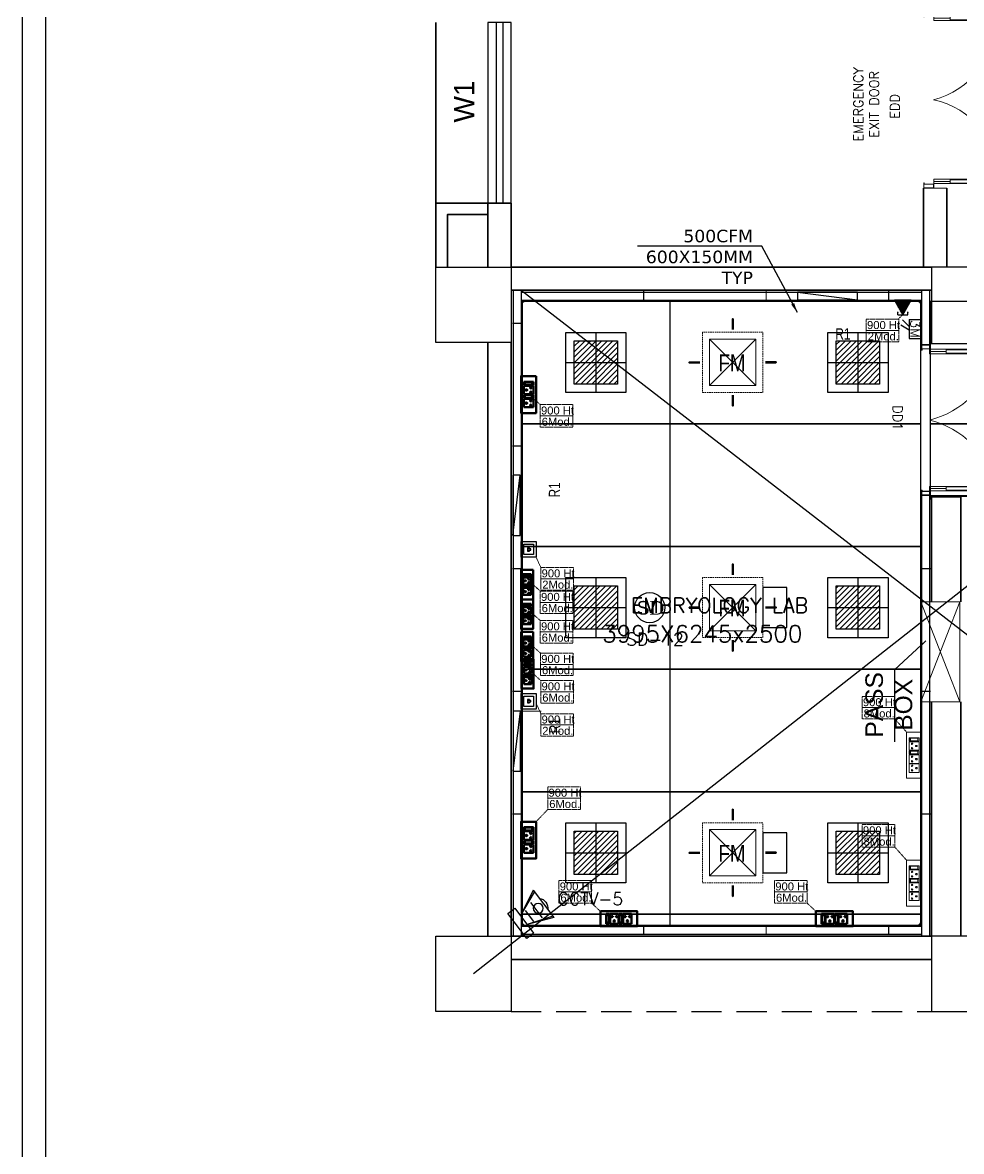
# Model space of a CAD drawing. Extents: x 3550807 to 4078732, y -628171 to -515859.
# Drawn here: x 3649918 to 3659281, y -609782 to -598521 of the extents above; entities that cross this region are included whole.
import ezdxf
from ezdxf.enums import TextEntityAlignment as Align

# ---------------------------------------------------------------- set-up
doc = ezdxf.new("R2010")
doc.units = 0
doc.header["$LTSCALE"] = 6
doc.header["$MEASUREMENT"] = 0
for name, pattern in [('1', [0]), ('CONTINU', [0]), ('DASHED', [0.75, 0.5, -0.25]), ('DASHED2', [0.375, 0.25, -0.125]), ('HIDDEN', [0.375, 0.25, -0.125])]:
    doc.linetypes.add(name, pattern=pattern)
doc.layers.get('0').update_dxf_attribs({"linetype": 'CONTINUOUS'})
for name, color, linetype, lineweight in [('0 Room description', 6, 'CONTINUOUS', 5), ('0 Room Dimensions', 7, 'CONTINUOUS', 0), ('1200 Door', 144, 'CONTINUOUS', 5), ('Ahlada 50mm Ceiling Panels', 191, 'CONTINUOUS', 0), ('Ahlada Coving', 3, 'CONTINUOUS', 0), ('C-Section', 3, 'CONTINUOUS', 9), ('Double Leaf Door', 4, 'CONTINUOUS', 18), ('ELE. 2N0S OF 6-16 UPS SOCKETS', 191, 'CONTINUOUS', 15), ('FA-BELOW SMOKE DERECTOR', 1, 'CONTINUOUS', 25), ('MEP_HVAC_RA_DUCT', 1, 'CONTINUOUS', 9), ('MEP_HVAC_RA_RAISERS', 3, 'CONTINUOUS', 0), ('Partition-80WP', 7, 'CONTINUOUS', 5), ('Supply Diffusers', 3, 'CONTINUOUS', 0), ('WALL', 10, 'CONTINUOUS', 35), ('WIN', 151, 'CONTINUOUS', 9)]:
    doc.layers.add(name, color=color, linetype=linetype, lineweight=lineweight)
for name, color, linetype in [('80 mm Wall', 5, 'CONTINUOUS'), ('Chajja', 7, 'CONTINUOUS'), ('COL', 5, 'CONTINUOUS'), ('DIM', 7, 'CONTINUOUS'), ('ELE-3M UPS P.SB', 3, 'CONTINUOUS'), ('ELE-8M 6-16A UPS SOCKET', 223, 'CONTINUOUS'), ('ELE-TEL POINT', 4, 'CONTINUOUS'), ('ELE.LAN POINT', 3, 'CONTINUOUS'), ('FA-FIRE TEXT', 7, 'CONTINUOUS'), ('JOINERY', 7, 'CONTINUOUS'), ('LV.CC CEMARA', 66, 'CONTINUOUS'), ('MEP_HVAC_SUPPLY_AIR_DUCT', 3, 'CONTINUOUS'), ('MEP_HVAC_SUPPLY_DIFFUSER', 5, 'CONTINUOUS'), ('MEP_HVAC_TEXT', 7, 'CONTINUOUS'), ('TEXT', 5, 'CONTINUOUS'), ('walls', 1, 'CONTINUOUS'), ('Window', 161, 'CONTINUOUS')]:
    doc.layers.add(name, color=color, linetype=linetype)
doc.layers.add('CFT_LOOPING', color=7, linetype='1', lineweight=0, true_color=0xd6d600)
doc.layers.add('ELE-42W EMERGENCY DOWN LIGHT', color=7, linetype='CONTINUOUS', true_color=0x608ec6)
doc.styles.add('ARIAL', font='arial.ttf')
doc.styles.add('ARIEL', font='sanss___.ttf', dxfattribs={"width": 0.75})
doc.styles.add('PDF Times New Roman', font='times.ttf')
doc.styles.add('ROMAN', font='arial.ttf', dxfattribs={"width": 0.8})
doc.styles.add('ROMANS', font='romans.shx')
doc.styles.add('SIMPLEX', font='SIMPLEX')
doc.styles.get("Standard").update_dxf_attribs({"font": 'SIMPLEX'})
doc.styles.add('VERDANA', font='verdana.ttf')
doc.dimstyles.new('TEXT', dxfattribs={"dimscale": 0, "dimtxt": 500, "dimasz": 100, "dimexe": 75, "dimexo": 100, "dimgap": 50, "dimtad": 0, "dimdec": 0, "dimzin": 0, "dimdsep": 46, "dimtxsty": 'ARIAL', "dimblk": 'OBLIQUE', "dimcen": 0.09, "dimdle": 100, "dimclrd": 256, "dimclre": 256, "dimclrt": 6, "dimadec": 0, "dimazin": 0, "dimtfac": 1, "dimtdec": 0, "dimtofl": 0, "dimtmove": 2, "dimatfit": 3, "dimfxl": 0, "dimfrac": 2, "dimtolj": 1, "dimtzin": 0, "dimarcsym": 0})

# ---------------------------------------------------------------- blocks, each defined once
blk = doc.blocks.new('_Oblique')
at = {"color": 0, "linetype": 'ByBlock', "lineweight": -2}
blk.add_line((-0.5, -0.5), (0.5, 0.5), dxfattribs=at)
blk = doc.blocks.new('1500x80')
at = {"layer": 'Double Leaf Door'}
for points in [[(99336, -25418), (99341, -25418), (99341, -25121), (99336, -25121)], [(99380, -25121), (99375, -25121), (99375, -25418), (99380, -25418)], [(100704, -25121), (100709, -25121), (100709, -25418), (100704, -25418)], [(100748, -25418), (100743, -25418), (100743, -25121), (100748, -25121)]]:
    blk.add_hatch(color=6, dxfattribs=at).paths.add_polyline_path(points)
at = {"layer": 'Double Leaf Door', "color": 8}
for p, q in [((99322, -24985), (99322, -25003)), ((99336, -24983), (99324, -24983)), ((99336, -25582), (99336, -24928)), ((99336, -24928), (99380, -24928)), ((99336, -24983), (99336, -25005)), ((99358, -25121), (99358, -24928)), ((99380, -24928), (99380, -25582)), ((100748, -24928), (100704, -24928)), ((100704, -24928), (100704, -25582)), ((100726, -25121), (100726, -24928)), ((100748, -25582), (100748, -24928)), ((100748, -24983), (100760, -24983)), ((100748, -24983), (100748, -25005)), ((100762, -24985), (100762, -25003)), ((99324, -25005), (99336, -25005)), ((100760, -25005), (100748, -25005)), ((99358, -25582), (99358, -25418)), ((100726, -25582), (100726, -25418)), ((99292, -25582), (99292, -25662)), ((99332, -25582), (99292, -25582)), ((99292, -25662), (99332, -25662)), ((99294, -25584), (99294, -25660)), ((99330, -25584), (99294, -25584)), ((99294, -25660), (99332, -25660)), ((99330, -25659), (99330, -25584)), ((99342, -25659), (99330, -25659)), ((99332, -25657), (99332, -25582)), ((99344, -25657), (99332, -25657)), ((99332, -25660), (99342, -25660)), ((99332, -25662), (99344, -25662)), ((99380, -25582), (99336, -25582)), ((99342, -25660), (99342, -25659)), ((99344, -25662), (99344, -25657)), ((100704, -25582), (100748, -25582)), ((100740, -25662), (100740, -25657)), ((100740, -25657), (100752, -25657)), ((100752, -25662), (100740, -25662)), ((100742, -25660), (100742, -25659)), ((100742, -25659), (100754, -25659)), ((100752, -25660), (100742, -25660)), ((100752, -25657), (100752, -25582)), ((100752, -25582), (100792, -25582)), ((100790, -25660), (100752, -25660)), ((100792, -25662), (100752, -25662)), ((100754, -25659), (100754, -25584)), ((100754, -25584), (100790, -25584)), ((100790, -25584), (100790, -25660)), ((100792, -25582), (100792, -25662))]:
    blk.add_line(p, q, dxfattribs=at)
at = {"layer": 'Double Leaf Door', "color": 6}
for p, q in [((99380, -25121), (99336, -25121)), ((99336, -25121), (99336, -25418)), ((99341, -25418), (99341, -25121)), ((99375, -25418), (99375, -25121)), ((99380, -25418), (99380, -25121)), ((100704, -25418), (100704, -25121)), ((100704, -25121), (100748, -25121)), ((100709, -25418), (100709, -25121)), ((100743, -25418), (100743, -25121)), ((100748, -25121), (100748, -25418)), ((99336, -25418), (99380, -25418)), ((100748, -25418), (100704, -25418))]:
    blk.add_line(p, q, dxfattribs=at)
at = {"layer": 'Double Leaf Door', "color": 6, "ltscale": 100}
for p, q in [((99375, -25121), (99375, -25418)), ((100709, -25121), (100709, -25418))]:
    blk.add_line(p, q, dxfattribs=at)
at = {"layer": 'Double Leaf Door', "color": 6}
for points in [[(99336, -25121), (99336, -25418), (99341, -25418), (99341, -25121), (99336, -25121)], [(99380, -25121), (99380, -25418), (99375, -25418), (99375, -25121), (99380, -25121)], [(100704, -25121), (100704, -25418), (100709, -25418), (100709, -25121), (100704, -25121)], [(100748, -25121), (100748, -25418), (100743, -25418), (100743, -25121), (100748, -25121)]]:
    blk.add_lwpolyline(points, dxfattribs=at)
at = {"layer": 'Double Leaf Door', "ltscale": 5000}
for points in [[(99336, -25121), (99336, -25418), (99341, -25418), (99341, -25121), (99336, -25121)], [(100748, -25121), (100748, -25418), (100743, -25418), (100743, -25121), (100748, -25121)]]:
    blk.add_lwpolyline(points, dxfattribs=at)
at = {"layer": 'Double Leaf Door', "color": 8}
for centre, radius, start, end in [((99322, -24994), 3.72, 90, 270), ((99324, -24985), 1.98, 90, 180), ((99176, -25796), 892, 13.906, 76.7864), ((100908, -25796), 892, 103.2136, 166.094), ((100760, -24985), 1.98, 0, 90), ((100762, -24994), 3.72, 270, 90), ((99324, -25003), 1.98, 180, 270), ((100760, -25003), 1.98, 270, 0)]:
    blk.add_arc(centre, radius, start, end, dxfattribs=at)
blk = doc.blocks.new('1800x100')
at = {"layer": 'Double Leaf Door'}
for points in [[(101628, -31395), (101633, -31395), (101633, -31098), (101628, -31098)], [(101672, -31098), (101667, -31098), (101667, -31395), (101672, -31395)], [(103256, -31098), (103261, -31098), (103261, -31395), (103256, -31395)], [(103300, -31395), (103295, -31395), (103295, -31098), (103300, -31098)]]:
    blk.add_hatch(color=6, dxfattribs=at).paths.add_polyline_path(points)
at = {"layer": 'Double Leaf Door', "color": 8}
for p, q in [((101613, -30962), (101613, -30980)), ((101628, -30960), (101615, -30960)), ((101628, -31558), (101628, -30904)), ((101628, -30904), (101672, -30904)), ((101628, -30960), (101628, -30982)), ((101650, -31098), (101650, -30904)), ((101672, -30904), (101672, -31558)), ((103300, -30904), (103256, -30904)), ((103256, -30904), (103256, -31558)), ((103278, -31098), (103278, -30904)), ((103300, -31558), (103300, -30904)), ((103300, -30960), (103312, -30960)), ((103300, -30960), (103300, -30982)), ((103314, -30962), (103314, -30980)), ((101615, -30982), (101628, -30982)), ((103312, -30982), (103300, -30982)), ((101650, -31558), (101650, -31395)), ((103278, -31558), (103278, -31395)), ((101584, -31558), (101584, -31658)), ((101624, -31558), (101584, -31558)), ((101586, -31560), (101586, -31656)), ((101622, -31560), (101586, -31560)), ((101622, -31655), (101622, -31560)), ((101624, -31654), (101624, -31558)), ((101672, -31558), (101628, -31558)), ((103256, -31558), (103300, -31558)), ((103304, -31654), (103304, -31558)), ((103304, -31558), (103344, -31558)), ((103306, -31655), (103306, -31560)), ((103306, -31560), (103342, -31560)), ((103342, -31560), (103342, -31656)), ((103344, -31558), (103344, -31658)), ((101584, -31658), (101624, -31658)), ((101586, -31656), (101624, -31656)), ((101634, -31655), (101622, -31655)), ((101636, -31654), (101624, -31654)), ((101624, -31656), (101634, -31656)), ((101624, -31658), (101636, -31658)), ((101634, -31656), (101634, -31655)), ((101636, -31658), (101636, -31654)), ((103292, -31658), (103292, -31654)), ((103292, -31654), (103304, -31654)), ((103304, -31658), (103292, -31658)), ((103294, -31656), (103294, -31655)), ((103294, -31655), (103306, -31655)), ((103304, -31656), (103294, -31656)), ((103342, -31656), (103304, -31656)), ((103344, -31658), (103304, -31658))]:
    blk.add_line(p, q, dxfattribs=at)
at = {"layer": 'Double Leaf Door', "color": 6}
for p, q in [((101672, -31098), (101628, -31098)), ((101628, -31098), (101628, -31395)), ((101633, -31395), (101633, -31098)), ((101667, -31395), (101667, -31098)), ((101672, -31395), (101672, -31098)), ((103256, -31395), (103256, -31098)), ((103256, -31098), (103300, -31098)), ((103261, -31395), (103261, -31098)), ((103295, -31395), (103295, -31098)), ((103300, -31098), (103300, -31395)), ((101628, -31395), (101672, -31395)), ((103300, -31395), (103256, -31395))]:
    blk.add_line(p, q, dxfattribs=at)
at = {"layer": 'Double Leaf Door', "color": 6, "ltscale": 100}
for p, q in [((101667, -31098), (101667, -31395)), ((103261, -31098), (103261, -31395))]:
    blk.add_line(p, q, dxfattribs=at)
at = {"layer": 'Double Leaf Door', "color": 6}
for points in [[(101628, -31098), (101628, -31395), (101633, -31395), (101633, -31098), (101628, -31098)], [(101672, -31098), (101672, -31395), (101667, -31395), (101667, -31098), (101672, -31098)], [(103256, -31098), (103256, -31395), (103261, -31395), (103261, -31098), (103256, -31098)], [(103300, -31098), (103300, -31395), (103295, -31395), (103295, -31098), (103300, -31098)]]:
    blk.add_lwpolyline(points, dxfattribs=at)
at = {"layer": 'Double Leaf Door', "ltscale": 5000}
for points in [[(101628, -31098), (101628, -31395), (101633, -31395), (101633, -31098), (101628, -31098)], [(103300, -31098), (103300, -31395), (103295, -31395), (103295, -31098), (103300, -31098)]]:
    blk.add_lwpolyline(points, dxfattribs=at)
at = {"layer": 'Double Leaf Door', "color": 8}
for centre, radius, start, end in [((101615, -30962), 1.98, 90, 180), ((101602, -31796), 894, 15.3848, 85.5115), ((103269, -31727), 822, 90.8957, 168.2081), ((103312, -30962), 1.98, 0, 90), ((101613, -30971), 3.72, 90, 270), ((101615, -30980), 1.98, 180, 270), ((103312, -30980), 1.98, 270, 0), ((103314, -30971), 3.72, 270, 90)]:
    blk.add_arc(centre, radius, start, end, dxfattribs=at)
blk = doc.blocks.new('A010004 Mezz.F. Layout Plan$0$b & c')
at = {"layer": 'Ahlada Coving', "color": 3}
for p, q in [((-4.1, 40.9), (-5.7, 42.5)), ((-2.7, 7.8), (-3.7, 7.8)), ((-3.7, 7.8), (-2.7, 6)), ((4.9, 15.3), (-2.7, 7.8)), ((-2.7, 6), (5.7, 14.4)), ((8.7, 11.4), (0.3, 3)), ((0.3, 3), (2.1, 2)), ((2.1, 3), (9.7, 10.6)), ((2.1, 2), (2.1, 3)), ((36.9, 0), (35.3, 1.6))]:
    blk.add_line(p, q, dxfattribs=at)
blk.add_lwpolyline([(-5.7, 30.7), (-5.7, 5.7), (0, 0), (25, 0), (22.8, 1.5), (13.2, 1.5), (3.6, 4.5), (3.6, 1.5), (0.6, 1.5), (-4.2, 6.3), (-4.2, 9.3), (-1.2, 9.3), (-4.2, 18.9), (-4.2, 28.4), (-5.7, 30.7)], dxfattribs=at)
for radius, start, end in [(44, 181.95475, 220.59761), (42.5, 184.1661, 265.90598), (44, 222.22858, 227.77458), (44, 229.40556, 268.11195)]:
    blk.add_arc((38.3, 44), radius, start, end, dxfattribs=at)
blk = doc.blocks.new('C-Section 30x51x30')
at = {"layer": 'C-Section', "ltscale": 0.1}
for p, q in [((-2169654, 1002325), (-2169653, 1002325)), ((-2169654, 1002294), (-2169654, 1002325)), ((-2169653, 1002325), (-2169653, 1002295)), ((-2168750, 1002295), (-2168750, 1002325)), ((-2168750, 1002325), (-2168749, 1002325)), ((-2168749, 1002325), (-2168749, 1002294)), ((-2168749, 1002294), (-2169654, 1002294)), ((-2169653, 1002295), (-2168750, 1002295))]:
    blk.add_line(p, q, dxfattribs=at)
blk = doc.blocks.new('C SECTION')
at = {"layer": 'C-Section'}
for p, q in [((3564373, -608564), (3564778, -608564)), ((3564373, -608564), (3564373, -608595)), ((3564373, -608595), (3564374, -608595)), ((3564374, -608565), (3564777, -608565)), ((3564374, -608565), (3564374, -608595)), ((3564777, -608565), (3564777, -608595)), ((3564777, -608595), (3564778, -608595)), ((3564778, -608564), (3564778, -608595))]:
    blk.add_line(p, q, dxfattribs=at)
blk = doc.blocks.new('54W EME')
at = {"layer": 'ELE-42W EMERGENCY DOWN LIGHT'}
h = blk.add_hatch(dxfattribs=at)
h.set_pattern_fill('ANSI31', color=8, scale=312.5, style=0)
h.paths.add_polyline_path([(-216, -216), (-216, 216), (216, 216), (216, -216)])
for p, q in [((0, 300), (0, -300)), ((-300, 0), (300, 0))]:
    blk.add_line(p, q, dxfattribs=at)
for points in [[(-300, -300), (-300, 300), (300, 300), (300, -300)], [(-216, -216), (-216, 216), (216, 216), (216, -216)]]:
    blk.add_lwpolyline(points, close=True, dxfattribs=at)
blk = doc.blocks.new('3M UPS SB')
at = {"layer": 'ELE-3M UPS P.SB', "color": 3}
for p, q in [((-240, 160), (-240, 0)), ((0, 160), (-240, 160)), ((-134, 160), (-69, 265)), ((-88, 160), (-3, 245)), ((0, 160), (0, 0))]:
    blk.add_line(p, q, dxfattribs=at)
blk.add_text('3M', height=120, rotation=180, dxfattribs=at).set_placement((-6, 143))
blk = doc.blocks.new('5Y3AQY')
at = {"layer": 'ELE. 2N0S OF 6-16 UPS SOCKETS', "color": 72, "lineweight": 50}
for p, q in [((-312, -26), (-278, -26)), ((-312, -124), (-312, -26)), ((-312, -124), (-312, -26)), ((-309, -37), (-281, -37)), ((-309, -113), (-309, -37)), ((-309, -40), (-281, -40)), ((-281, -37), (-281, -113)), ((-278, -26), (-278, -124)), ((-272, -26), (-272, -124)), ((-187, -26), (-272, -26)), ((-187, -124), (-187, -26)), ((-181, -26), (-148, -26)), ((-181, -124), (-181, -26)), ((-181, -124), (-181, -26)), ((-179, -37), (-150, -37)), ((-179, -113), (-179, -37)), ((-179, -40), (-150, -40)), ((-150, -37), (-150, -113)), ((-148, -26), (-148, -124)), ((-57, -26), (-142, -26)), ((-142, -26), (-142, -124)), ((-57, -124), (-57, -26)), ((-312, -124), (-278, -124)), ((-278, -124), (-312, -124)), ((-281, -113), (-309, -113)), ((-272, -124), (-187, -124)), ((-181, -124), (-148, -124)), ((-148, -124), (-181, -124)), ((-150, -113), (-179, -113)), ((-142, -124), (-57, -124))]:
    blk.add_line(p, q, dxfattribs=at)
blk.add_lwpolyline([(-368, 0), (0, 0), (0, -150), (-368, -150)], close=True, dxfattribs=at)
for centre, radius, start, end in [((-254, -56), 5.7, 87.49, 354.7311), ((-249, -52), 4.6, 284.9049, 157.3162), ((-230, -99), 6.62, 127.1584, 52.8416), ((-230, -92), 4.22, 341.4031, 198.5969), ((-210, -52), 4.6, 22.6838, 255.0951), ((-205, -56), 5.7, 185.2689, 92.51), ((-124, -56), 5.7, 87.49, 354.7311), ((-119, -52), 4.6, 284.9049, 157.3162), ((-99, -99), 6.62, 127.1584, 52.8416), ((-99, -92), 4.22, 341.4031, 198.5969), ((-80, -52), 4.6, 22.6838, 255.0951), ((-75, -56), 5.7, 185.2689, 92.51)]:
    blk.add_arc(centre, radius, start, end, dxfattribs=at)
blk = doc.blocks.new('543E')
at = {"layer": 'ELE. 2N0S OF 6-16 UPS SOCKETS', "color": 72, "linetype": 'ByBlock'}
for p, q in [((-124, -57), (-124, -91)), ((-26, -57), (-124, -57)), ((-26, -57), (-124, -57)), ((-124, -91), (-26, -91)), ((-124, -96), (-26, -96)), ((-124, -181), (-124, -96)), ((-113, -60), (-113, -88)), ((-37, -60), (-113, -60)), ((-113, -88), (-37, -88)), ((-110, -60), (-110, -88)), ((-37, -88), (-37, -60)), ((-26, -57), (-26, -91)), ((-26, -91), (-26, -57)), ((-26, -96), (-26, -181)), ((-26, -181), (-124, -181)), ((-124, -187), (-124, -221)), ((-26, -187), (-124, -187)), ((-26, -187), (-124, -187)), ((-124, -221), (-26, -221)), ((-113, -190), (-113, -218)), ((-37, -190), (-113, -190)), ((-113, -218), (-37, -218)), ((-110, -190), (-110, -218)), ((-37, -218), (-37, -190)), ((-26, -187), (-26, -221)), ((-26, -221), (-26, -187)), ((-124, -312), (-124, -227)), ((-124, -227), (-26, -227)), ((-26, -312), (-124, -312)), ((-124, -402), (-124, -317)), ((-124, -317), (-26, -317)), ((-26, -227), (-26, -312)), ((-26, -317), (-26, -402)), ((-26, -402), (-124, -402))]:
    blk.add_line(p, q, dxfattribs=at)
blk.add_lwpolyline([(-150, 0), (-150, -459), (0, -459), (0, 0)], close=True, dxfattribs=at)
for centre, radius, start, end in [((-94, -115), 5.7, 275.2689, 182.51), ((-98, -119), 4.6, 112.6838, 345.0951), ((-98, -159), 4.6, 14.9049, 247.3162), ((-94, -163), 5.7, 177.49, 84.7311), ((-58, -139), 4.22, 71.4031, 288.5969), ((-51, -139), 6.62, 217.1584, 142.8416), ((-98, -249), 4.6, 112.6838, 345.0951), ((-98, -289), 4.6, 14.9049, 247.3162), ((-98, -340), 4.6, 112.6838, 345.0951), ((-94, -245), 5.7, 275.2689, 182.51), ((-94, -293), 5.7, 177.49, 84.7311), ((-94, -335), 5.7, 275.2689, 182.51), ((-58, -269), 4.22, 71.4031, 288.5969), ((-51, -269), 6.62, 217.1584, 142.8416), ((-98, -379), 4.6, 14.9049, 247.3162), ((-94, -384), 5.7, 177.49, 84.7311), ((-58, -360), 4.22, 71.4031, 288.5969), ((-51, -360), 6.62, 217.1584, 142.8416)]:
    blk.add_arc(centre, radius, start, end, dxfattribs=at)
blk = doc.blocks.new('CC CEMARA')
at = {"layer": 'LV.CC CEMARA', "linetype": 'ByBlock'}
for p, q in [((94.5, -242.4), (18.6, -67.1)), ((18.6, -67.1), (104.2, -230.6)), ((46.7, -104.5), (105.3, -34.9)), ((239.6, -66.6), (64.7, -12.2)), ((232.1, -75.7), (64.7, -12.2)), ((81.3, -159.1), (162.8, -62.4)), ((94.5, -242.4), (239.6, -66.6))]:
    blk.add_line(p, q, dxfattribs=at)
blk.add_lwpolyline([(110.8, 42.8), (66.4, 79.7), (-66.4, -79.7), (-22, -116.7)], close=True, dxfattribs=at)
blk.add_circle((133.5, -123.5), 32.9, dxfattribs=at)
blk.add_arc((131.6, -123.6), 66.7, 275.37023, 5.54124, dxfattribs=at)
blk = doc.blocks.new('Voice')
at = {"layer": 'ELE.LAN POINT', "color": 6}
for points in [[(0, -31.8), (127.9, -31.8), (127.9, 92), (0, 92)], [(21.9, -10), (106, -10), (106, 70.1), (21.9, 70.1)], [(77.3, 21.4), (69.7, 21.4), (69.7, 11.7), (58.1, 11.7), (58.1, 21.4), (50.6, 21.4), (50.6, 38.7), (77.3, 38.7)], [(75.9, 22.8), (68.4, 22.8), (68.4, 13), (59.5, 13), (59.5, 22.8), (52, 22.8), (52, 37.4), (75.9, 37.4)]]:
    blk.add_lwpolyline(points, close=True, dxfattribs=at)
blk = doc.blocks.new('SMOKE DETECTOR')
at = {"layer": 'FA-BELOW SMOKE DERECTOR', "color": 7}
blk.add_circle((931029, -118294), 166, dxfattribs=at)
at = {"layer": 'FA-BELOW SMOKE DERECTOR', "insert": (930887, -118373), "char_height": 150, "attachment_point": 7, "style": 'PDF Times New Roman'}
blk.add_mtext('{\\fArial|b0|i0|c0|p34;S}D', dxfattribs=at)
blk = doc.blocks.new('tel')
at = {"layer": 'ELE-TEL POINT', "ltscale": 30}
h = blk.add_hatch(dxfattribs=at)
h.set_pattern_fill('ANSI31', color=4, scale=19.025387, style=0)
h.set_pattern_definition([(45, (-98.626, 0.184), (-42.7132, 42.7132), [])])
h.paths.add_polyline_path([(-99, 0), (840, 1654), (1778, -3)])
at = {"layer": 'ELE-TEL POINT', "color": 4, "ltscale": 30}
for p, q in [((-99, 0), (840, 1654)), ((840, 1654), (1778, -3)), ((1778, -3), (-99, 0))]:
    blk.add_line(p, q, dxfattribs=at)
at = {"layer": 'ELE-TEL POINT', "color": 4, "ltscale": 12}
for p, q in [((276, 1648), (275, 1398)), ((1404, 1646), (1403, 1396))]:
    blk.add_line(p, q, dxfattribs=at)
at = {"layer": 'ELE-TEL POINT', "color": 4, "linetype": 'Continuous', "ltscale": 12}
blk.add_line((276, 1648), (1404, 1646), dxfattribs=at)
at = {"layer": 'ELE-TEL POINT', "color": 4, "ltscale": 30, "const_width": 95.1}
for points in [[(227, 1363, 1), (323, 1363, 1)], [(1355, 1361, 1), (1451, 1361, 1)]]:
    blk.add_lwpolyline(points, format="xyb", close=True, dxfattribs=at)
blk = doc.blocks.new('FM3')
at = {"layer": 'Supply Diffusers'}
for p, q in [((235, -235), (-235, 235)), ((-235, -235), (235, 235))]:
    blk.add_line(p, q, dxfattribs=at)
at = {"layer": 'Supply Diffusers', "color": 7}
for points in [[(1, 451, 0, 150, 0), (1, 391, 25, 25, 0), (1, 330, 25, 25, 0)], [(-451, -1, 0, 150, 0), (-391, -1, 25, 25, 0), (-330, -1, 25, 25, 0)], [(451, 1, 0, 150, 0), (390, 1, 25, 25, 0), (330, 1, 25, 25, 0)], [(1, -451, 0, 150, 0), (1, -390, 25, 25, 0), (1, -330, 25, 25, 0)]]:
    blk.add_lwpolyline(points, format="xyseb", dxfattribs=at)
at = {"layer": 'Supply Diffusers', "linetype": 'DASHED', "ltscale": 5}
blk.add_lwpolyline([(-305, -305), (305, -305), (305, 305), (-305, 305)], close=True, dxfattribs=at)
at = {"layer": 'Supply Diffusers'}
blk.add_lwpolyline([(-235, -235), (235, -235), (235, 235), (-235, 235)], close=True, dxfattribs=at)
at = {"layer": 'Supply Diffusers', "style": 'ROMAN', "width": 0.8}
blk.add_text('FM', height=170, dxfattribs=at).set_placement((-144, -90))
blk = doc.blocks.new('SA DIFFUSER 600X600MM')
at = {"layer": 'Supply Diffusers', "color": 1, "xscale": 0.9836065573758823, "yscale": 0.9836065573758823, "zscale": 0.9836065573758823}
blk.add_blockref('FM3', (1302830, -127949, 14385), dxfattribs=at)
blk = doc.blocks.new('RAISER 400X400MM')
at = {"layer": 'MEP_HVAC_RA_RAISERS', "lineweight": 25}
blk.add_line((2003785.4, 80176.6), (2004185.4, 80126.6), dxfattribs=at)
blk.add_lwpolyline([(2004185.4, 80176.6), (2003785.4, 80176.6), (2003785.4, 80126.6), (2004185.4, 80126.6)], close=True, dxfattribs=at)
blk.add_lwpolyline([(2003985.4, 80105.8, 0, 44.3, 0), (2003985.4, 80054.1, 0, 0, 0), (2003985.4, 79969.7, 0, 0, 0), (2004052.1, 79969.7, 0, 0, 0), (2003868.7, 79926.8, 0, 0, 0), (2003970.3, 79926.8, 0, 0, 0), (2003970.3, 79863.1, 0, 0, 0)], format="xyseb", dxfattribs=at)
at = {"layer": 'MEP_HVAC_RA_RAISERS', "lineweight": 25, "insert": (2004037.9, 79936.9), "char_height": 75, "width": 116.101, "attachment_point": 1, "style": 'ARIEL'}
blk.add_mtext('R1', dxfattribs=at)

msp = doc.modelspace()

# ---------------------------------------------------------------- linework, layer by layer
for points in [[(3694998.7, -588619.7), (3694998.7, -620631.1), (3649917.5, -620631.1), (3649917.5, -588619.7)], [(3694766.9, -588851.5), (3694766.9, -620399.2), (3650149.4, -620399.2), (3650149.4, -588851.5)]]:
    msp.add_lwpolyline(points, close=True)
at = {"layer": '80 mm Wall', "ltscale": 500}
for p, q in [((3654809.5, -601191.3), (3654809.5, -607636.3)), ((3654889.5, -601191.3), (3654889.5, -607636.3)), ((3658884.5, -601191.3), (3658884.5, -601736.3)), ((3658964.5, -601191.3), (3658964.5, -601736.3)), ((3654889.5, -601211.3), (3658884.5, -601211.3)), ((3654889.5, -601291.3), (3658884.5, -601291.3)), ((3658884.5, -603236.3), (3658884.5, -607636.3)), ((3658964.5, -603236.3), (3658964.5, -607636.3)), ((3654889.5, -607536.3), (3658884.5, -607536.3)), ((3654889.5, -607616.3), (3658884.5, -607616.3))]:
    msp.add_line(p, q, dxfattribs=at)
at = {"layer": '80 mm Wall', "color": 8, "ltscale": 500}
for p, q in [((3658964.5, -601736.3), (3658884.5, -601736.3)), ((3658964.5, -603236.3), (3658884.5, -603236.3))]:
    msp.add_line(p, q, dxfattribs=at)
at = {"layer": 'Ahlada 50mm Ceiling Panels', "linetype": 'ByBlock', "lineweight": -2}
for p, q in [((3654899.5, -601301.3), (3658874.5, -601301.3)), ((3654899.5, -601301.3), (3654899.5, -607526.3)), ((3656371.5, -601301.3), (3656371.5, -607526.3)), ((3656374.5, -601301.3), (3656374.5, -607526.3)), ((3658874.5, -601301.3), (3658874.5, -607526.3)), ((3658974.5, -601301.3), (3663074.5, -601301.3)), ((3658974.5, -603241.3), (3658974.5, -601301.3)), ((3654899.5, -602521.3), (3658874.5, -602521.3)), ((3654899.5, -602524.3), (3658874.5, -602524.3)), ((3658974.5, -602521.3), (3663074.5, -602521.3)), ((3658974.5, -602524.3), (3663074.5, -602524.3)), ((3654899.5, -603744.3), (3658874.5, -603744.3)), ((3654899.5, -603747.3), (3658874.5, -603747.3)), ((3654899.5, -604967.3), (3658874.5, -604967.3)), ((3654899.5, -604970.3), (3658874.5, -604970.3)), ((3654899.5, -606190.3), (3658874.5, -606190.3)), ((3654899.5, -606193.3), (3658874.5, -606193.3)), ((3654899.5, -607413.3), (3658874.5, -607413.3)), ((3654899.5, -607416.3), (3658874.5, -607416.3)), ((3654899.5, -607526.3), (3658874.5, -607526.3))]:
    msp.add_line(p, q, dxfattribs=at)
at = {"layer": 'Ahlada 50mm Ceiling Panels', "color": 8, "linetype": 'ByBlock', "lineweight": -2}
msp.add_line((3659384.5, -603241.3), (3658974.5, -603241.3), dxfattribs=at)
at = {"layer": 'CFT_LOOPING', "color": 7, "linetype": 'DASHED2', "ltscale": 5}
for p, q in [((3658646.5, -601480.7), (3658696.1, -601438.2)), ((3655080.8, -602332.8), (3654964.5, -602229.3)), ((3655086.5, -603957.6), (3655039.5, -603854.3)), ((3655080.8, -604192.2), (3654964.5, -604088.7)), ((3655080.8, -604485.9), (3654964.5, -604382.4)), ((3655083, -604810.9), (3654966.7, -604707.3)), ((3655086.1, -605084.4), (3654969.9, -604980.8)), ((3655086.5, -605415.5), (3655039.5, -605312.2)), ((3658616.4, -605467.7), (3658734.5, -605598.8)), ((3655155.8, -606370.7), (3655039.5, -606492.4)), ((3658616.4, -606746.1), (3658734.5, -606877.2)), ((3655592.4, -607305.6), (3655680.3, -607386.3)), ((3657742.4, -607305.6), (3657830.3, -607386.3))]:
    msp.add_line(p, q, dxfattribs=at)
at = {"layer": 'CFT_LOOPING', "color": 7, "linetype": 'DASHED2', "ltscale": 5, "elevation": 0}
for points in [[(3658332.8, -601480.7), (3658657.6, -601480.7), (3658657.6, -601593.2), (3658332.8, -601593.2)], [(3658332.8, -601593.2), (3658657.6, -601593.2), (3658657.6, -601705.7), (3658332.8, -601705.7)], [(3658291.6, -605242.7), (3658616.4, -605242.7), (3658616.4, -605355.2), (3658291.6, -605355.2)], [(3658291.6, -605355.2), (3658616.4, -605355.2), (3658616.4, -605467.7), (3658291.6, -605467.7)]]:
    msp.add_lwpolyline(points, close=True, dxfattribs=at)
at = {"layer": 'CFT_LOOPING', "color": 7, "linetype": 'DASHED2', "ltscale": 5}
for points in [[(3655080.8, -602332.8), (3655405.6, -602332.8), (3655405.6, -602445.3), (3655080.8, -602445.3)], [(3655080.8, -602445.3), (3655405.6, -602445.3), (3655405.6, -602557.8), (3655080.8, -602557.8)], [(3655086.5, -603957.6), (3655411.3, -603957.6), (3655411.3, -604070.1), (3655086.5, -604070.1)], [(3655086.5, -604070.1), (3655411.3, -604070.1), (3655411.3, -604182.6), (3655086.5, -604182.6)], [(3655080.8, -604192.2), (3655405.6, -604192.2), (3655405.6, -604304.7), (3655080.8, -604304.7)], [(3655080.8, -604304.7), (3655405.6, -604304.7), (3655405.6, -604417.2), (3655080.8, -604417.2)], [(3655080.8, -604485.9), (3655405.6, -604485.9), (3655405.6, -604598.4), (3655080.8, -604598.4)], [(3655080.8, -604598.4), (3655405.6, -604598.4), (3655405.6, -604710.9), (3655080.8, -604710.9)], [(3655083, -604810.9), (3655407.8, -604810.9), (3655407.8, -604923.4), (3655083, -604923.4)], [(3655083, -604923.4), (3655407.8, -604923.4), (3655407.8, -605035.9), (3655083, -605035.9)], [(3655086.1, -605084.4), (3655410.9, -605084.4), (3655410.9, -605196.9), (3655086.1, -605196.9)], [(3655086.1, -605196.9), (3655410.9, -605196.9), (3655410.9, -605309.4), (3655086.1, -605309.4)], [(3655086.5, -605415.5), (3655411.3, -605415.5), (3655411.3, -605528), (3655086.5, -605528)], [(3655086.5, -605528), (3655411.3, -605528), (3655411.3, -605640.5), (3655086.5, -605640.5)], [(3655155.8, -606145.7), (3655480.6, -606145.7), (3655480.6, -606258.2), (3655155.8, -606258.2)], [(3655155.8, -606258.2), (3655480.6, -606258.2), (3655480.6, -606370.7), (3655155.8, -606370.7)], [(3658291.6, -606521.1), (3658616.4, -606521.1), (3658616.4, -606633.6), (3658291.6, -606633.6)], [(3658291.6, -606633.6), (3658616.4, -606633.6), (3658616.4, -606746.1), (3658291.6, -606746.1)], [(3655267.5, -607080.6), (3655592.4, -607080.6), (3655592.4, -607193.1), (3655267.5, -607193.1)], [(3657417.5, -607080.6), (3657742.4, -607080.6), (3657742.4, -607193.1), (3657417.5, -607193.1)], [(3655267.5, -607193.1), (3655592.4, -607193.1), (3655592.4, -607305.6), (3655267.5, -607305.6)], [(3657417.5, -607193.1), (3657742.4, -607193.1), (3657742.4, -607305.6), (3657417.5, -607305.6)]]:
    msp.add_lwpolyline(points, close=True, dxfattribs=at)
at = {"layer": 'Chajja', "color": 8, "linetype": 'HIDDEN', "ltscale": 200}
msp.add_line((3654789.5, -608386.3), (3677304.5, -608386.3), dxfattribs=at)
at = {"layer": 'COL', "color": 8}
for points in [[(3654039.5, -600961.3), (3654789.5, -600961.3), (3654789.5, -601711.3), (3654039.5, -601711.3)], [(3654039.5, -607636.3), (3654789.5, -607636.3), (3654789.5, -608386.3), (3654039.5, -608386.3)], [(3658984.5, -608386.3), (3659654.5, -608386.3), (3659654.5, -607636.3), (3658984.5, -607636.3)]]:
    msp.add_lwpolyline(points, close=True, dxfattribs=at)
at = {"layer": 'COL'}
msp.add_lwpolyline([(3658984.5, -601721.3), (3659774.5, -601721.3), (3659774.5, -600961.3), (3658984.5, -600961.3)], close=True, dxfattribs=at)
at = {"layer": 'DIM', "linetype": 'ByBlock'}
for p, q in [((3663391.6, -600961.3), (3654414.5, -608011.3)), ((3654889.5, -601191.3), (3663531.9, -607866.3))]:
    msp.add_line(p, q, dxfattribs=at)
at = {"layer": 'MEP_HVAC_RA_DUCT', "linetype": 'ByBlock'}
for points in [[(3655839.5, -602521.3), (3655089.5, -602521.3)], [(3654884.5, -605390.2), (3655089.5, -605390.2)]]:
    msp.add_lwpolyline(points, dxfattribs=at)
at = {"layer": 'MEP_HVAC_SUPPLY_AIR_DUCT', "linetype": 'ByBlock'}
for points in [[(3657299.5, -604557.3), (3657539.5, -604557.3), (3657539.5, -604157.3), (3657299.5, -604157.3)], [(3657299.5, -607003.3), (3657539.5, -607003.3), (3657539.5, -606603.3), (3657299.5, -606603.3)]]:
    msp.add_lwpolyline(points, close=True, dxfattribs=at)
at = {"layer": 'Partition-80WP', "ltscale": 0.5}
for p, q in [((3656109.5, -601201.4, -92016.4), (3656109.5, -601296.7, -92016.4)), ((3656112.5, -601201.4, -92016.4), (3656112.5, -601296.7, -92016.4)), ((3657332.5, -601201.4, -92016.4), (3657332.5, -601296.7, -92016.4)), ((3657335.5, -601201.4, -92016.4), (3657335.5, -601296.7, -92016.4)), ((3658555.5, -601201.4, -92016.4), (3658555.5, -601296.7, -92016.4)), ((3658558.5, -601201.4, -92016.4), (3658558.5, -601296.7, -92016.4)), ((3654898.5, -601521.2, -92016.4), (3654803.2, -601521.2, -92016.4)), ((3654898.5, -601524.2, -92016.4), (3654803.2, -601524.2, -92016.4)), ((3654898.5, -602744.2, -92016.4), (3654803.2, -602744.2, -92016.4)), ((3654898.5, -602747.2, -92016.4), (3654803.2, -602747.2, -92016.4)), ((3654898.5, -603967.2, -92016.4), (3654803.2, -603967.2, -92016.4)), ((3654898.5, -603970.2, -92016.4), (3654803.2, -603970.2, -92016.4)), ((3658973.5, -603967.2, -92016.4), (3658878.2, -603967.2, -92016.4)), ((3658973.5, -603970.2, -92016.4), (3658878.2, -603970.2, -92016.4)), ((3654898.5, -605190.2, -92016.4), (3654803.2, -605190.2, -92016.4)), ((3654898.5, -605193.2, -92016.4), (3654803.2, -605193.2, -92016.4)), ((3658973.5, -605190.2, -92016.4), (3658878.2, -605190.2, -92016.4)), ((3658973.5, -605193.2, -92016.4), (3658878.2, -605193.2, -92016.4)), ((3654898.5, -606413.2, -92016.4), (3654803.2, -606413.2, -92016.4)), ((3654898.5, -606416.2, -92016.4), (3654803.2, -606416.2, -92016.4)), ((3658973.5, -606413.2, -92016.4), (3658878.2, -606413.2, -92016.4)), ((3658973.5, -606416.2, -92016.4), (3658878.2, -606416.2, -92016.4)), ((3656109.5, -607526.4, -92016.4), (3656109.5, -607621.7, -92016.4)), ((3656112.5, -607526.4, -92016.4), (3656112.5, -607621.7, -92016.4)), ((3657332.5, -607526.4, -92016.4), (3657332.5, -607621.7, -92016.4)), ((3657335.5, -607526.4, -92016.4), (3657335.5, -607621.7, -92016.4)), ((3658555.5, -607526.4, -92016.4), (3658555.5, -607621.7, -92016.4)), ((3658558.5, -607526.4, -92016.4), (3658558.5, -607621.7, -92016.4))]:
    msp.add_line(p, q, dxfattribs=at)
at = {"layer": 'Partition-80WP', "color": 8, "ltscale": 0.5}
for p, q in [((3658973.5, -601733.3), (3658878.2, -601733.3)), ((3658973.5, -601736.3), (3658878.2, -601736.3)), ((3658973.5, -603236.3), (3658878.2, -603236.3)), ((3658973.5, -603239.3), (3658878.2, -603239.3))]:
    msp.add_line(p, q, dxfattribs=at)
at = {"layer": 'WALL', "color": 8, "linetype": 'ByBlock'}
for p, q in [((3654039.5, -598521.3), (3654039.5, -600321.3)), ((3658904.5, -600961.3), (3658904.5, -600171.8)), ((3659134.5, -600961.3), (3659134.5, -600171.8)), ((3654559.5, -600321.3), (3654559.5, -600961.3)), ((3654789.5, -600321.3), (3654789.5, -600961.3)), ((3654789.5, -600961.3), (3658984.5, -600961.3)), ((3654789.5, -601191.3), (3658984.5, -601191.3)), ((3654559.5, -601711.3), (3654559.5, -607636.3)), ((3654559.5, -601711.3), (3654559.5, -607636.3)), ((3654789.5, -601711.3), (3654789.5, -607636.3)), ((3654789.5, -601711.3), (3654789.5, -607636.3)), ((3658984.5, -603251.3), (3658984.5, -604298.8)), ((3658984.5, -603251.3), (3659274.5, -603251.3)), ((3659274.5, -603251.3), (3659274.5, -604298.8)), ((3658984.5, -605298.8), (3658984.5, -607636.3)), ((3659274.5, -605298.8), (3659274.5, -607636.3)), ((3654789.5, -607636.3), (3658984.5, -607636.3)), ((3654789.5, -607866.3), (3658984.5, -607866.3))]:
    msp.add_line(p, q, dxfattribs=at)
at = {"layer": 'WALL', "color": 8, "lineweight": 0}
msp.add_line((3658904.5, -600171.8), (3659134.5, -600171.8), dxfattribs=at)
at = {"layer": 'WALL', "color": 8, "linetype": 'ByBlock'}
for points in [[(3654039.5, -600961.3), (3654039.5, -600321.3), (3654559.5, -600321.3)], [(3654154.5, -600961.3), (3654154.5, -600436.3), (3654559.5, -600436.3)]]:
    msp.add_lwpolyline(points, dxfattribs=at)
at = {"layer": 'walls', "color": 8, "linetype": 'Continuous'}
msp.add_line((3654789.5, -600321.3), (3654559.5, -600321.3), dxfattribs=at)
at = {"layer": 'WIN', "color": 8, "linetype": 'Continuous'}
for p, q in [((3659267, -605298.8), (3658877, -604298.8)), ((3658877, -605298.8), (3659267, -604298.8))]:
    msp.add_line(p, q, dxfattribs=at)
at = {"layer": 'WIN', "linetype": 'Continuous'}
msp.add_lwpolyline([(3658877, -605298.8), (3659267, -605298.8), (3659267, -604298.8), (3658877, -604298.8)], close=True, dxfattribs=at)
at = {"layer": 'Window', "color": 8, "linetype": 'Continuous'}
for points in [[(3654559.5, -600321.3), (3654789.5, -600321.3), (3654789.5, -598521.3), (3654559.5, -598521.3)], [(3654639.5, -600321.3), (3654709.5, -600321.3), (3654709.5, -598521.3), (3654639.5, -598521.3)]]:
    msp.add_lwpolyline(points, close=True, dxfattribs=at)

# ---------------------------------------------------------------- block references
at = {"layer": 'Ahlada Coving', "ltscale": 500, "yscale": 1.418185559101401, "zscale": 1.418185559101401, "rotation": 180}
for p, xscale in [((3654897.5, -601291.3), -1.418185559101401), ((3658876.5, -601291.3), 1.418185559101401)]:
    msp.add_blockref('A010004 Mezz.F. Layout Plan$0$b & c', p, dxfattribs=dict(at, xscale=xscale))
at = {"layer": 'Ahlada Coving', "ltscale": 500, "yscale": 1.418185559101401, "zscale": 1.418185559101401}
for p, xscale in [((3654897.5, -607536.3), 1.418185559101401), ((3658876.5, -607536.3), -1.418185559101401)]:
    msp.add_blockref('A010004 Mezz.F. Layout Plan$0$b & c', p, dxfattribs=dict(at, xscale=xscale))
at = {"layer": 'C-Section'}
msp.add_blockref('C-Section 30x51x30', (5828626.2, -1604019.4), dxfattribs=at)
at = {"layer": 'C-Section', "color": 8}
msp.add_blockref('C SECTION', (94598.5, 5316.9), dxfattribs=at)
at = {"layer": 'Double Leaf Door', "color": 8, "rotation": 270}
for name, p in [('1800x100', (3690563, -496828.1)), ('1500x80', (3684546.4, -502444.3))]:
    msp.add_blockref(name, p, dxfattribs=at)
at = {"layer": 'ELE-3M UPS P.SB', "color": 6, "xscale": 0.7812500000005363, "yscale": 0.7812500000005363, "zscale": 0.7812500000005363, "rotation": 89.99999999999993}
msp.add_blockref('3M UPS SB', (3658884.5, -601484.7), dxfattribs=at)
msp.add_blockref('3M UPS SB', (3658884.5, -601484.7), dxfattribs=at)
at = {"layer": 'ELE-42W EMERGENCY DOWN LIGHT', "linetype": 'ByBlock'}
for p in [(3655635.5, -601911.3), (3658249.5, -601911.3), (3655635.5, -604357.3), (3658249.5, -604357.3), (3655635.5, -606803.3), (3658249.5, -606803.3)]:
    msp.add_blockref('54W EME', p, dxfattribs=at)
at = {"layer": 'ELE-8M 6-16A UPS SOCKET', "color": 254, "linetype": 'ByBlock', "true_color": 0xdebad0}
for p in [(3658884.5, -605598.8), (3658884.5, -606877.2)]:
    msp.add_blockref('543E', p, dxfattribs=at)
at = {"layer": 'ELE-TEL POINT', "color": 0, "ltscale": 30, "xscale": -0.08874706337416964, "yscale": 0.0887470633741702, "zscale": 0.0887470633741702, "rotation": 179.8929051788798}
msp.add_blockref('tel', (3658621.9, -601291.3), dxfattribs=at)
at = {"layer": 'ELE. 2N0S OF 6-16 UPS SOCKETS', "color": 3, "linetype": 'ByBlock', "rotation": 270}
for p in [(3655039.5, -602416.4), (3655039.5, -606860.9)]:
    msp.add_blockref('5Y3AQY', p, dxfattribs=at)
at = {"layer": 'ELE. 2N0S OF 6-16 UPS SOCKETS', "color": 3, "linetype": 'ByBlock', "xscale": 0.8, "yscale": 0.8, "zscale": 0.8, "rotation": 270}
for p in [(3655009.5, -604274.7), (3655009.5, -604569.4), (3655011.7, -604894.4), (3655014.9, -605165.1)]:
    msp.add_blockref('5Y3AQY', p, dxfattribs=at)
at = {"layer": 'ELE. 2N0S OF 6-16 UPS SOCKETS', "color": 3, "linetype": 'ByBlock'}
for p in [(3656048.8, -607386.3), (3658198.8, -607386.3)]:
    msp.add_blockref('5Y3AQY', p, dxfattribs=at)
at = {"layer": 'ELE.LAN POINT', "color": 7, "xscale": -1.211286963933217, "yscale": 1.211286963933217, "zscale": 1.211286963933217, "rotation": 89.99999999999973}
for p in [(3655001, -603699.4), (3655001, -605214.2)]:
    msp.add_blockref('Voice', p, dxfattribs=at)
at = {"layer": 'FA-BELOW SMOKE DERECTOR', "color": 6, "xscale": 0.9035551315104862, "yscale": 0.9035551315104862, "zscale": 0.9035551315104862}
msp.add_blockref('SMOKE DETECTOR', (2814935.7, -497472.3), dxfattribs=at)
at = {"layer": 'LV.CC CEMARA', "xscale": -1.500000000000001, "yscale": 1.5, "zscale": 1.5, "rotation": 177.2623958888427}
msp.add_blockref('CC CEMARA', (3654851.6, -607532.4), dxfattribs=at)
at = {"layer": 'MEP_HVAC_RA_RAISERS', "xscale": 1.5, "yscale": 1.5, "zscale": 1.5}
msp.add_blockref('RAISER 400X400MM', (651967.4, -721476.3), dxfattribs=at)
at = {"layer": 'MEP_HVAC_RA_RAISERS', "xscale": 1.5, "yscale": 1.5, "zscale": 1.5, "rotation": 89.99999999999999}
for p in [(3775071.6, -3609314.8), (3775074.5, -3611668.3)]:
    msp.add_blockref('RAISER 400X400MM', p, dxfattribs=at)
at = {"layer": 'MEP_HVAC_SUPPLY_DIFFUSER'}
for p in [(2354170, -473961.9, -14384.8), (2354170, -476407.9, -14384.8), (2354170, -478853.9, -14384.8)]:
    msp.add_blockref('SA DIFFUSER 600X600MM', p, dxfattribs=at)

# ---------------------------------------------------------------- texts
at = {"layer": '0 Room description', "color": 8, "style": 'SIMPLEX'}
msp.add_text('EMBRYOLOGY LAB', height=150, dxfattribs=at).set_placement((3656869, -604335.4, -1610551), align=Align.MIDDLE)
at = {"layer": '0 Room Dimensions', "color": 8, "lineweight": 0, "style": 'SIMPLEX'}
msp.add_text('3995X6245x2500', height=168, dxfattribs=at).set_placement((3655700.4, -604702.1, 241159.2))
at = {"layer": '1200 Door', "color": 8, "linetype": 'ByBlock', "style": 'ROMANS'}
for s, rotation, p in [('EDD', 90, (3658663.4, -599480.3, -35804.4)), ('DD1', 270, (3658598.2, -602339.5, -35804.4))]:
    msp.add_text(s, height=94.18, rotation=rotation, dxfattribs=at).set_placement(p)
at = {"layer": '1200 Door', "color": 8, "linetype": 'ByBlock', "insert": (3658331.8, -599369.5), "char_height": 94.18, "width": 1944.789, "attachment_point": 5, "rotation": 90, "style": 'ROMANS'}
msp.add_mtext(' EMERGENCY\\P EXIT DOOR', dxfattribs=at)
at = {"layer": 'DIM', "color": 8, "linetype": 'Continuous', "insert": (3658558.2, -605327, -101230.8), "char_height": 175, "width": 1149.25, "attachment_point": 5, "rotation": 90, "style": 'ARIAL'}
msp.add_mtext('PASS BOX', dxfattribs=at)
at = {"layer": 'FA-FIRE TEXT', "color": 200, "linetype": 'CONTINU', "char_height": 125, "width": 349.838, "attachment_point": 1, "style": 'ROMANS'}
for s, insert in [('{\\C256;SD-12\\P}', (3655938.2, -604609.4)), ('{\\C256;CCTV-5\\P}', (3655253.9, -607199.9))]:
    msp.add_mtext(s, dxfattribs=dict(at, insert=insert))
at = {"layer": 'JOINERY', "color": 8, "style": 'ARIAL', "width": 1}
msp.add_text('W1', height=200, rotation=90, dxfattribs=at).set_placement((3654421.9, -599518))
at = {"layer": 'MEP_HVAC_TEXT', "color": 0, "linetype": 'ByBlock', "insert": (3657201.8, -600587.8, 0), "char_height": 125, "width": 1072.158, "attachment_point": 3, "rotation": 0.00688, "style": 'VERDANA'}
msp.add_mtext('500CFM\\P600X150MM\\PTYP', dxfattribs=at)
at = {"layer": 'TEXT', "color": 7, "char_height": 80, "attachment_point": 1}
for s, insert, width in [('\\A1;{\\fArial|b0|i0|c0|p34;900 Ht\\P}', (3658340.2, -601498.7), 8957.987), ('\\A1;{\\fArial|b0|i0|c0|p34;2Mod.\\P}', (3658347.2, -601611.2), 352.575), ('\\A1;{\\fArial|b0|i0|c0|p34;900 Ht\\P}', (3655088.2, -602350.9), 8957.987), ('\\A1;{\\fArial|b0|i0|c0|p34;6Mod.\\P}', (3655095.2, -602463.4), 352.575), ('\\A1;{\\fArial|b0|i0|c0|p34;900 Ht\\P}', (3655094, -603975.7), 8957.987), ('\\A1;{\\fArial|b0|i0|c0|p34;2Mod.\\P}', (3655101, -604088.2), 352.575), ('\\A1;{\\fArial|b0|i0|c0|p34;900 Ht\\P}', (3655088.2, -604210.3), 8957.987), ('\\A1;{\\fArial|b0|i0|c0|p34;6Mod.\\P}', (3655095.2, -604322.8), 352.575), ('\\A1;{\\fArial|b0|i0|c0|p34;900 Ht\\P}', (3655088.2, -604504), 8957.987), ('\\A1;{\\fArial|b0|i0|c0|p34;6Mod.\\P}', (3655095.2, -604616.5), 352.575), ('\\A1;{\\fArial|b0|i0|c0|p34;900 Ht\\P}', (3655090.4, -604828.9), 8957.987), ('\\A1;{\\fArial|b0|i0|c0|p34;6Mod.\\P}', (3655097.5, -604941.4), 352.575), ('\\A1;{\\fArial|b0|i0|c0|p34;900 Ht\\P}', (3655093.5, -605102.4), 8957.987), ('\\A1;{\\fArial|b0|i0|c0|p34;6Mod.\\P}', (3655100.6, -605214.9), 352.575), ('\\A1;{\\fArial|b0|i0|c0|p34;900 Ht\\P}', (3658299, -605260.8), 8957.987), ('\\A1;{\\fArial|b0|i0|c0|p34;8Mod.\\P}', (3658306, -605373.3), 352.575), ('\\A1;{\\fArial|b0|i0|c0|p34;900 Ht\\P}', (3655094, -605433.6), 8957.987), ('\\A1;{\\fArial|b0|i0|c0|p34;2Mod.\\P}', (3655101, -605546.1), 352.575), ('\\A1;{\\fArial|b0|i0|c0|p34;900 Ht\\P}', (3655163.2, -606163.8), 8957.987), ('\\A1;{\\fArial|b0|i0|c0|p34;6Mod.\\P}', (3655170.2, -606276.3), 352.575), ('\\A1;{\\fArial|b0|i0|c0|p34;900 Ht\\P}', (3658299, -606539.1), 8957.987), ('\\A1;{\\fArial|b0|i0|c0|p34;8Mod.\\P}', (3658306, -606651.6), 352.575), ('\\A1;{\\fArial|b0|i0|c0|p34;900 Ht\\P}', (3655275, -607098.6), 8957.987), ('\\A1;{\\fArial|b0|i0|c0|p34;900 Ht\\P}', (3657425, -607098.6), 8957.987), ('\\A1;{\\fArial|b0|i0|c0|p34;6Mod.\\P}', (3655282, -607211.1), 352.575), ('\\A1;{\\fArial|b0|i0|c0|p34;6Mod.\\P}', (3657432, -607211.1), 352.575)]:
    msp.add_mtext(s, dxfattribs=dict(at, insert=insert, width=width))

# ---------------------------------------------------------------- leaders
at = {"layer": 'MEP_HVAC_TEXT', "linetype": 'ByBlock'}
msp.add_leader([(3657645.5, -601414.8), (3657290.2, -600750.4), (3656052.2, -600750.4)], dimstyle='TEXT', override={"dimscale": 1, "dimtxt": 200, "dimasz": 100}, dxfattribs=at)
at = {"layer": 'WIN', "color": 8, "linetype": 'Continuous'}
msp.add_leader([(3658926.9, -604690, -101230.8), (3658615.4, -604978.5, -101230.8), (3658615.4, -605696.3, -101230.8)], dimstyle='TEXT', override={"dimscale": 1, "dimtxt": 200, "dimasz": 50, "dimfxl": 0.18}, dxfattribs=at)

doc.saveas('drawing.dxf')
